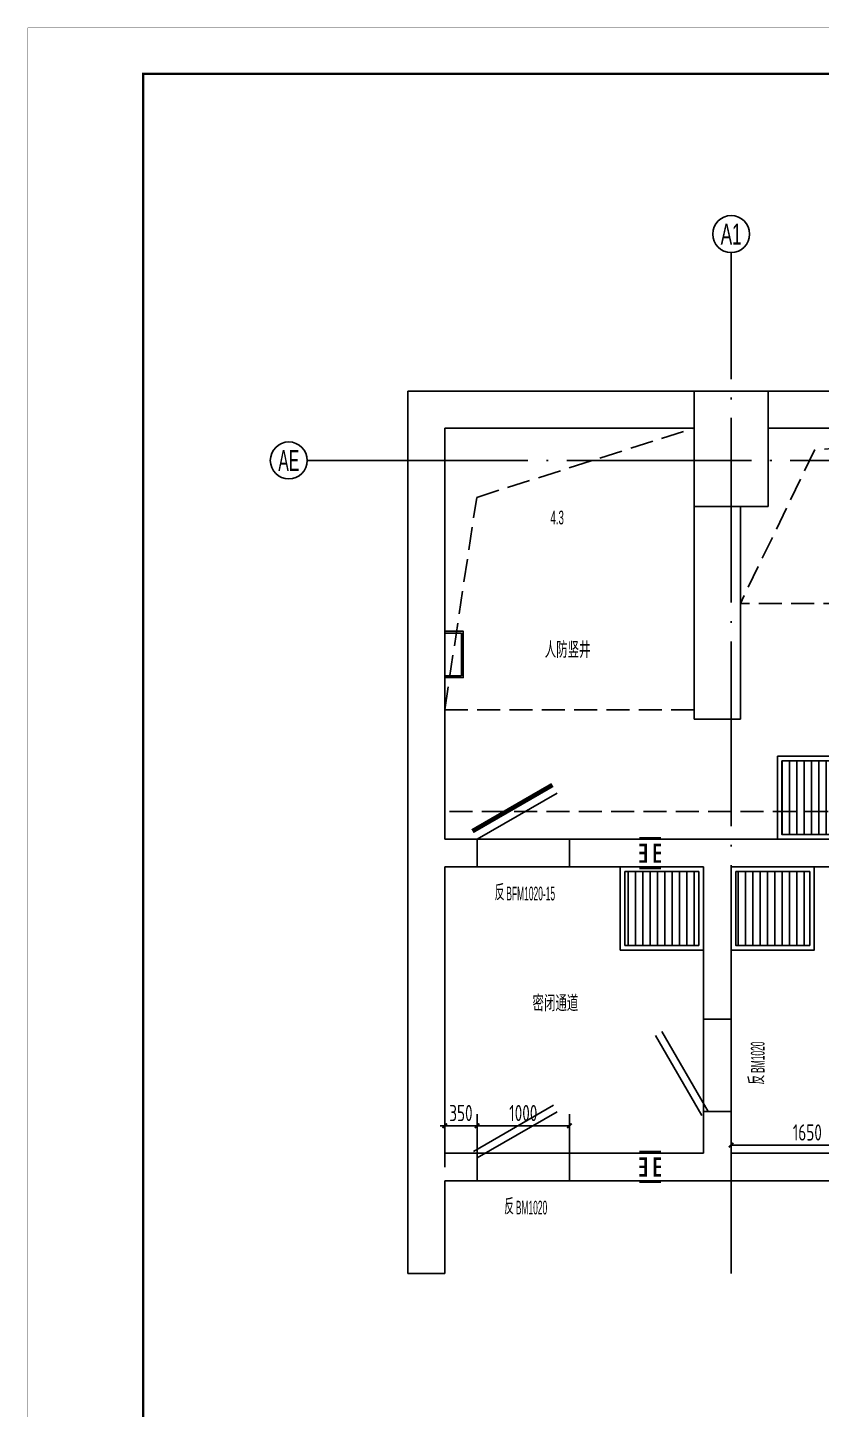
# Model space of a CAD drawing. Extents: x 49167 to 115333, y -222111 to -53947.
# Drawn here: x 64390 to 72981, y -95001 to -80046 of the extents above; entities that cross this region are included whole.
import ezdxf
from ezdxf.enums import TextEntityAlignment as Align

# ---------------------------------------------------------------- set-up
doc = ezdxf.new("R2010")
doc.units = 0
doc.header["$LTSCALE"] = 1000
doc.header["$MEASUREMENT"] = 0
doc.linetypes.add('DASH', pattern=[0.35, 0.25, -0.1])
doc.linetypes.add('DOTE', pattern=[2.42, 2, -0.2, 0.02, -0.2])
for name, color, linetype in [('01-标注_尺寸', 124, 'Continuous'), ('01-标注_轴线坐标', 132, 'Continuous'), ('02-TEXT_房间', 7, 'Continuous'), ('02-TEXT_轴号', 7, 'Continuous'), ('02-TEXT_门窗', 151, 'Continuous'), ('104-6 B2核心筒$0$02-TEXT_房间', 7, 'Continuous'), ('104-6 B2核心筒$0$A_STR-砼墙', 51, 'Continuous'), ('104-6 B2核心筒$0$A_STR-砼柱', 51, 'Continuous'), ('A-C_门', 150, 'Continuous'), ('A-TECH_结构', 21, 'Continuous'), ('A_AXIS-轴线', 1, 'DOTE'), ('A_STR-砼墙', 51, 'Continuous'), ('AXIS_TEXT', 7, 'Continuous'), ('DUCT-排风阀门', 7, 'Continuous'), ('TH_DIM', 3, 'Continuous'), ('看线', 241, 'Continuous'), ('集水坑&', 6, 'Continuous')]:
    doc.layers.add(name, color=color, linetype=linetype)
doc.layers.add('04-不打印_辅助线', color=165, linetype='Continuous', plot=False)
doc.styles.add('104-6 B2核心筒$0$_TCH_SPACE', font='ros.shx', dxfattribs={"width": 0.75, "height": 5, "bigfont": 'jd.shx'})
doc.styles.add('_TCH_AXIS', font='')
doc.styles.add('_TCH_DIM_T3', font='ROS1', dxfattribs={"width": 0.8, "bigfont": 'JD'})
doc.styles.add('_TCH_SPACE', font='ros.shx', dxfattribs={"width": 0.75, "height": 5, "bigfont": 'jd.shx'})
doc.styles.add('_TCH_WINDOW', font='ros.shx', dxfattribs={"width": 0.65, "height": 3.5, "bigfont": 'jd.shx'})
doc.styles.add('COMPLEX', font='COMPLEX')
doc.styles.get('_TCH_AXIS').set_extended_font_data('FZXiHei I-Z08S')
doc.dimstyles.new('_TCH_ARCH&&50', dxfattribs={"dimtxt": 175, "dimasz": 50, "dimexe": 125, "dimexo": 150, "dimgap": 50, "dimtad": 1, "dimdec": 0, "dimzin": 0, "dimdsep": 46, "dimtxsty": '_TCH_DIM_T3', "dimblk": 'ARCHTICK', "dimcen": 0.09, "dimazin": 2, "dimtfac": 1, "dimtdec": 0, "dimtix": 1, "dimtmove": 2, "dimatfit": 3, "dimfxl": 0, "dimtolj": 1, "dimtzin": 0, "dimarcsym": 0})

# ---------------------------------------------------------------- blocks, each defined once
blk = doc.blocks.new('图框-A1')
for points, const_width in [([(0, 0), (841, 0), (841, 594), (0, 594)], 0.05), ([(766, 584), (25, 584), (25, 10), (766, 10)], 0.5)]:
    blk.add_lwpolyline(points, close=True, dxfattribs=dict(const_width=const_width))
at = {"const_width": 0.05}
blk.add_lwpolyline([(0, 297), (2, 297)], dxfattribs=at)
blk = doc.blocks.new('A$C51037562')
at = {"layer": '集水坑&'}
h = blk.add_hatch(dxfattribs=at)
h.set_pattern_fill('ANSI31', color=256, scale=50, angle=135)
h.set_pattern_definition([(180, (-432649.534, -553252.195), (-7e-15, -79.375), [])])
h.paths.add_polyline_path([(-850, 850), (-50, 850), (-50, 50), (-850, 50)])
for points in [[(-900, 900), (0, 900), (0, 0), (-900, 0)], [(-850, 850), (-50, 850), (-50, 50), (-850, 50)]]:
    blk.add_lwpolyline(points, close=True, dxfattribs=at)
blk = doc.blocks.new('$DorLib2D$00000179')
at = {"color": 0}
for p, q in [((-0.54, 0.169), (0.326, 0.669)), ((-0.5, 0.1), (0.366, 0.6))]:
    blk.add_line(p, q, dxfattribs=at)
blk = doc.blocks.new('$DorLib2D$00000191')
at = {"color": 0}
blk.add_line((-0.5, 0.15), (0.366, 0.65), dxfattribs=at)
at = {"color": 0, "const_width": 0.05}
blk.add_lwpolyline([(-0.55, 0.237), (0.316, 0.737)], dxfattribs=at)
blk = doc.blocks.new('_AXISO')
blk.add_circle((0, 0), 0.5)
at = {"layer": 'AXIS_TEXT', "style": 'COMPLEX', "width": 1.041667}
blk.add_attdef('A', text='', height=0.56, dxfattribs=at).set_placement((-0.25, -0.28), (0.25, -0.28), align=Align.FIT)
blk = doc.blocks.new('_ArchTick')
at = {"color": 0, "linetype": 'ByBlock', "const_width": 0.4}
blk.add_lwpolyline([(-0.5, -0.5), (0.5, 0.5)], dxfattribs=at)
blk = doc.blocks.new('*D356')
at = {"layer": '01-标注_尺寸', "color": 0, "lineweight": -2}
for p, q in [((400, -8399), (400, -7827)), ((750, -8399), (750, -7827)), ((400, -7952), (350, -7952)), ((400, -7952), (750, -7952)), ((750, -7952), (800, -7952))]:
    blk.add_line(p, q, dxfattribs=at)
at = {"layer": 'Defpoints', "color": 0}
for p in [(750, -7952), (400, -8549), (750, -8549)]:
    blk.add_point(p, dxfattribs=at)
at = {"layer": '01-标注_尺寸', "color": 0, "lineweight": -2, "xscale": 50, "yscale": 50, "zscale": 50}
for p, rotation in [((400, -7952), 359.9998999036206), ((750, -7952), 179.9998999036206)]:
    blk.add_blockref('_ArchTick', p, dxfattribs=dict(at, rotation=rotation))
at = {"layer": '01-标注_尺寸', "color": 0, "insert": (575, -7814), "char_height": 175, "attachment_point": 5, "rotation": 359.9999, "style": '_TCH_DIM_T3'}
blk.add_mtext('\\A1;350', dxfattribs=at)
blk = doc.blocks.new('*D357')
at = {"layer": '01-标注_尺寸', "color": 0, "lineweight": -2}
for p, q in [((750, -8399), (750, -7827)), ((1750, -8399), (1750, -7827)), ((750, -7952), (1750, -7952))]:
    blk.add_line(p, q, dxfattribs=at)
at = {"layer": 'Defpoints', "color": 0}
for p in [(1750, -7952), (750, -8549), (1750, -8549)]:
    blk.add_point(p, dxfattribs=at)
at = {"layer": '01-标注_尺寸', "color": 0, "lineweight": -2, "xscale": 50, "yscale": 50, "zscale": 50}
for p, rotation in [((750, -7952), 179.9998999036205), ((1750, -7952), 359.9998999036204)]:
    blk.add_blockref('_ArchTick', p, dxfattribs=dict(at, rotation=rotation))
at = {"layer": '01-标注_尺寸', "color": 0, "insert": (1250, -7814), "char_height": 175, "attachment_point": 5, "rotation": 359.9999, "style": '_TCH_DIM_T3'}
blk.add_mtext('\\A1;1000', dxfattribs=at)
blk = doc.blocks.new('密闭套管')
at = {"const_width": 27}
for points in [[(2419, 6158), (2182, 6158)], [(2249, 5997), (2249, 6089), (2182, 6089)], [(2249, 5997), (2249, 5909), (2182, 5909)], [(2249, 5997), (2182, 5997)], [(2417, 6089), (2349, 6089), (2349, 5997)], [(2417, 5909), (2349, 5909), (2349, 5997)], [(2417, 5997), (2349, 5997)], [(2419, 5836), (2182, 5836)]]:
    blk.add_lwpolyline(points, dxfattribs=at)
blk = doc.blocks.new('*D267')
at = {"layer": 'Defpoints', "color": 0}
for p in [(72004, -91814), (73654, -91814), (73654, -92141)]:
    blk.add_point(p, dxfattribs=at)
at = {"layer": 'TH_DIM', "color": 0, "lineweight": -2}
for p, q in [((72004, -91964), (72004, -92266)), ((73654, -91964), (73654, -92266)), ((72004, -92141), (73654, -92141))]:
    blk.add_line(p, q, dxfattribs=at)
at = {"layer": 'TH_DIM', "color": 0, "lineweight": -2, "xscale": 50, "yscale": 50, "zscale": 50, "rotation": 180}
blk.add_blockref('_ArchTick', (72004, -92141), dxfattribs=at)
at = {"layer": 'TH_DIM', "color": 0, "lineweight": -2, "xscale": 50, "yscale": 50, "zscale": 50}
blk.add_blockref('_ArchTick', (73654, -92141), dxfattribs=at)
at = {"layer": 'TH_DIM', "color": 0, "insert": (72829, -92004), "char_height": 175, "attachment_point": 5, "style": '_TCH_DIM_T3'}
blk.add_mtext('\\A1;1650', dxfattribs=at)
blk = doc.blocks.new('45口部')
at = {"layer": '01-标注_轴线坐标'}
for p, q in [((3500, 1000), (3500, 1500)), ((-588, -750), (-1088, -750))]:
    blk.add_line(p, q, dxfattribs=at)
at = {"layer": '104-6 B2核心筒$0$A_STR-砼墙'}
for p, q in [((3100, -1249.8), (3099.9, -3549.8)), ((3600, -1249.8), (3599.9, -3549.8)), ((3599.9, -3549.8), (3099.9, -3549.8))]:
    blk.add_line(p, q, dxfattribs=at)
at = {"layer": '104-6 B2核心筒$0$A_STR-砼柱'}
for p, q in [((3100, 0), (3100, -1249.8)), ((3900, 0), (3100, 0)), ((3900, -1249.8), (3900, 0)), ((3100, -1249.8), (3900, -1249.8))]:
    blk.add_line(p, q, dxfattribs=at)
at = {"layer": 'A-C_门'}
for p, q in [((749.9, -4850, 15.6), (1749.9, -4850, 15.6)), ((749.9, -5150, 15.6), (1749.9, -5150, 15.6)), ((3200, -7799), (3200, -6799)), ((3500, -7799), (3500, -6799)), ((1750, -8249.4), (750, -8249.4)), ((1750, -8549.4), (750, -8549.4))]:
    blk.add_line(p, q, dxfattribs=at)
at = {"layer": 'A-TECH_结构', "linetype": 'DASH'}
for points in [[(400, -3449.8), (400, -399.8), (3100, -399.8), (3100, -3449.8), (400, -3449.8)], [(400, -3449.8), (746.1, -1149.8), (3100, -399.8)], [(3600, -2299.8), (3600, -1249.8), (3900, -1249.8), (3900, -399.8), (7200, -399.8), (7200, -2299.8), (3600, -2299.8)], [(7200, -400), (4402.3, -637.4), (3600, -2299.8)]]:
    blk.add_lwpolyline(points, dxfattribs=at)
at = {"layer": 'A_AXIS-轴线'}
for p, q in [((3500, -9549.5), (3500, 1000)), ((13400, -750), (-588, -750))]:
    blk.add_line(p, q, dxfattribs=at)
at = {"layer": 'A_STR-砼墙'}
for p, q in [((0, 0), (3100, 0)), ((0, -5000), (0, 0)), ((3900, 0), (7550, 0)), ((400, -400), (3100, -400)), ((400, -4850), (400, -400)), ((3900, -400), (7200, -400)), ((749.9, -4850), (400, -4850)), ((749.9, -5150), (749.9, -4850)), ((3350, -4850), (1749.9, -4850)), ((1749.9, -4850), (1749.9, -5150)), ((3350, -4850), (4900, -4850)), ((0, -8399.4), (0, -5000)), ((400, -5150), (749.9, -5150)), ((400, -8249.4), (400, -5150)), ((1749.9, -5150), (3200, -5150)), ((3200, -5150), (3200, -6799)), ((3500, -6799), (3500, -5150)), ((3500, -5150), (5250, -5150)), ((3200, -6799), (3500, -6799)), ((3500, -7799), (3200, -7799)), ((3200, -7799), (3200, -8249.4)), ((3500, -8249.4), (3500, -7799)), ((750, -8249.4), (400, -8249.4)), ((750, -8549.4), (750, -8249.4)), ((3200, -8249.4), (1750, -8249.4)), ((1750, -8249.4), (1750, -8549.4)), ((11549.9, -8249.4), (3500, -8249.4)), ((0, -9549.4), (0, -8399.4)), ((400, -9549.4), (400, -8549.4)), ((400, -8549.4), (750, -8549.4)), ((1750, -8549.4), (3350, -8549.4)), ((11849.9, -8549.4), (3350, -8549.4)), ((0, -9549.4), (400, -9549.4))]:
    blk.add_line(p, q, dxfattribs=at)
at = {"layer": 'A_STR-砼墙', "linetype": 'DASH'}
blk.add_line((4900, -4550), (400, -4550), dxfattribs=at)
at = {"layer": 'A_STR-砼墙', "color": 4}
for points in [[(400, -3100), (600, -3100), (600, -2600), (400, -2600)], [(400, -3080), (580, -3080), (580, -2620), (400, -2620)]]:
    blk.add_lwpolyline(points, dxfattribs=at)
at = {"layer": '01-标注_轴线坐标'}
ref = blk.add_blockref('_AXISO', (3500, 1700), dxfattribs=dict(at, xscale=400, yscale=400, zscale=400))
ref.add_attrib('A', 'A1', dxfattribs={"layer": '02-TEXT_轴号', "height": 226.27, "style": '_TCH_AXIS', "width": 0.777778}).set_placement((3386.9, 1586.8), (3613.1, 1586.8), align=Align.FIT)
ref = blk.add_blockref('_AXISO', (-1288, -750), dxfattribs=dict(at, xscale=400, yscale=400, zscale=400))
ref.add_attrib('A', 'AE', dxfattribs={"layer": '02-TEXT_轴号', "height": 226.27, "style": '_TCH_AXIS', "width": 0.6}).set_placement((-1401.2, -863.1), (-1174.9, -863.1), align=Align.FIT)
at = {"layer": 'A-C_门', "zscale": 300}
for name, p, xscale, yscale, rotation in [('$DorLib2D$00000191', (1249.9, -5000), 1000, 1000, 359.9998998957979), ('$DorLib2D$00000179', (3350, -7299), 1000, 1000, 89.99989989592287), ('$DorLib2D$00000179', (1250, -8399.4), -1000, -1000, 179.9998999036196)]:
    blk.add_blockref(name, p, dxfattribs=dict(at, xscale=xscale, yscale=yscale, rotation=rotation))
at = {"layer": '集水坑&', "xscale": -1, "rotation": 90.00010831094428}
for p in [(4900, -4850), (3200, -6050), (4400, -6050)]:
    blk.add_blockref('A$C51037562', p, dxfattribs=at)
at = {"layer": '02-TEXT_房间', "style": '_TCH_SPACE', "width": 0.75}
blk.add_text('密闭通道', height=173.64, rotation=359.9999, dxfattribs=at).set_placement((1350.7, -6713, 0))
at = {"layer": '02-TEXT_门窗', "style": '_TCH_WINDOW'}
for s, height, rotation, width, p in [('反', 173.6, 359.9999, 0.65, (940.6, -5512.5)), ('BFM1020-15', 148.75, 359.9999, 0.458824, (1066.7, -5512.5)), ('BM1020', 148.75, 89.9999, 0.458824, (3862, -7379.8)), ('反', 173.6, 89.9999, 0.65, (3862, -7505.9)), ('反', 173.6, 359.9999, 0.65, (1043.1, -8911.9)), ('BM1020', 148.75, 359.9999, 0.458824, (1169.2, -8911.9))]:
    blk.add_text(s, height=height, rotation=rotation, dxfattribs=dict(at, width=width)).set_placement(p)
at = {"layer": '04-不打印_辅助线', "style": '_TCH_SPACE', "width": 0.529412}
blk.add_text('4.3', height=148.75, rotation=359.9999, dxfattribs=at).set_placement((1543.5, -1442.3))
at = {"layer": '104-6 B2核心筒$0$02-TEXT_房间', "style": '104-6 B2核心筒$0$_TCH_SPACE', "width": 0.75}
blk.add_text('人防竖井', height=173.64, rotation=359.99899, dxfattribs=at).set_placement((1482.7, -2887.2))
at = {"layer": '01-标注_尺寸'}
for p1, p2, text, picture, middle in [((400, -8549.4), (750, -8549.4), '350', '*D356', (575, -7814.2)), ((750, -8549.4), (1750, -8549.4), '1000', '*D357', (1250, -7814.2))]:
    dim = blk.add_aligned_dim(p1=p1, p2=p2, distance=597.7, text=text, dimstyle='_TCH_ARCH&&50', dxfattribs=at)
    dim.commit()
    dim.dimension.update_dxf_attribs({"geometry": picture, "text_midpoint": middle})

msp = doc.modelspace()

# ---------------------------------------------------------------- linework, layer by layer
at = {"layer": 'Defpoints'}
msp.add_lwpolyline([(65641.1, -80546.9), (102691.1, -80546.9), (102691.1, -109246.9), (65641.1, -109246.9)], close=True, dxfattribs=at)

# ---------------------------------------------------------------- block references
at = {"xscale": 50, "yscale": 50, "zscale": 50}
msp.add_blockref('图框-A1', (64391.1, -109746.9), dxfattribs=at)
at = {"layer": 'DUCT-排风阀门', "rotation": 179.9999000275508}
for p in [(73428.2, -82982.9), (73428.5, -86378.6)]:
    msp.add_blockref('密闭套管', p, dxfattribs=at)
at = {"layer": '看线'}
msp.add_blockref('45口部', (68504.5, -83979.9), dxfattribs=at)

# ---------------------------------------------------------------- dimensions: what is measured, and where the dimension line sits
at = {"layer": 'TH_DIM'}
dim = msp.add_aligned_dim(p1=(72004.5, -91813.9), p2=(73654.5, -91813.9), distance=-327.4, text='1650', dimstyle='_TCH_ARCH&&50', dxfattribs=at)
dim.commit()
dim.dimension.update_dxf_attribs({"geometry": '*D267', "text_midpoint": (72829.5, -92003.8)})

doc.saveas('drawing.dxf')
